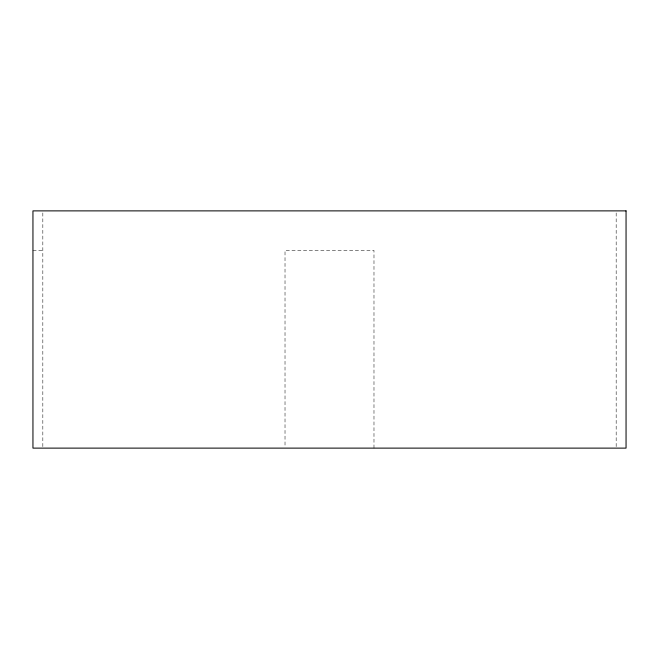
<?xml version="1.0" encoding="UTF-8"?>
<svg xmlns="http://www.w3.org/2000/svg" width="659" height="659" viewBox="0 0 659 659"><rect width="100%" height="100%" fill="white"/><g stroke="black" fill="none" stroke-linecap="round" stroke-linejoin="round"><path stroke-width="0.49" stroke-dasharray="3.29 2.47" d="M32.95 250.42L42.835 250.42M616.165 212.931L616.165 447.09M373.983 448.12L373.983 250.42L285.017 250.42L285.017 447.09M42.835 212.931L42.835 448.12"/><path stroke-width="0.99" d="M626.05 210.88L32.95 210.88L32.95 448.12L626.05 448.12L626.05 210.88"/></g></svg>
